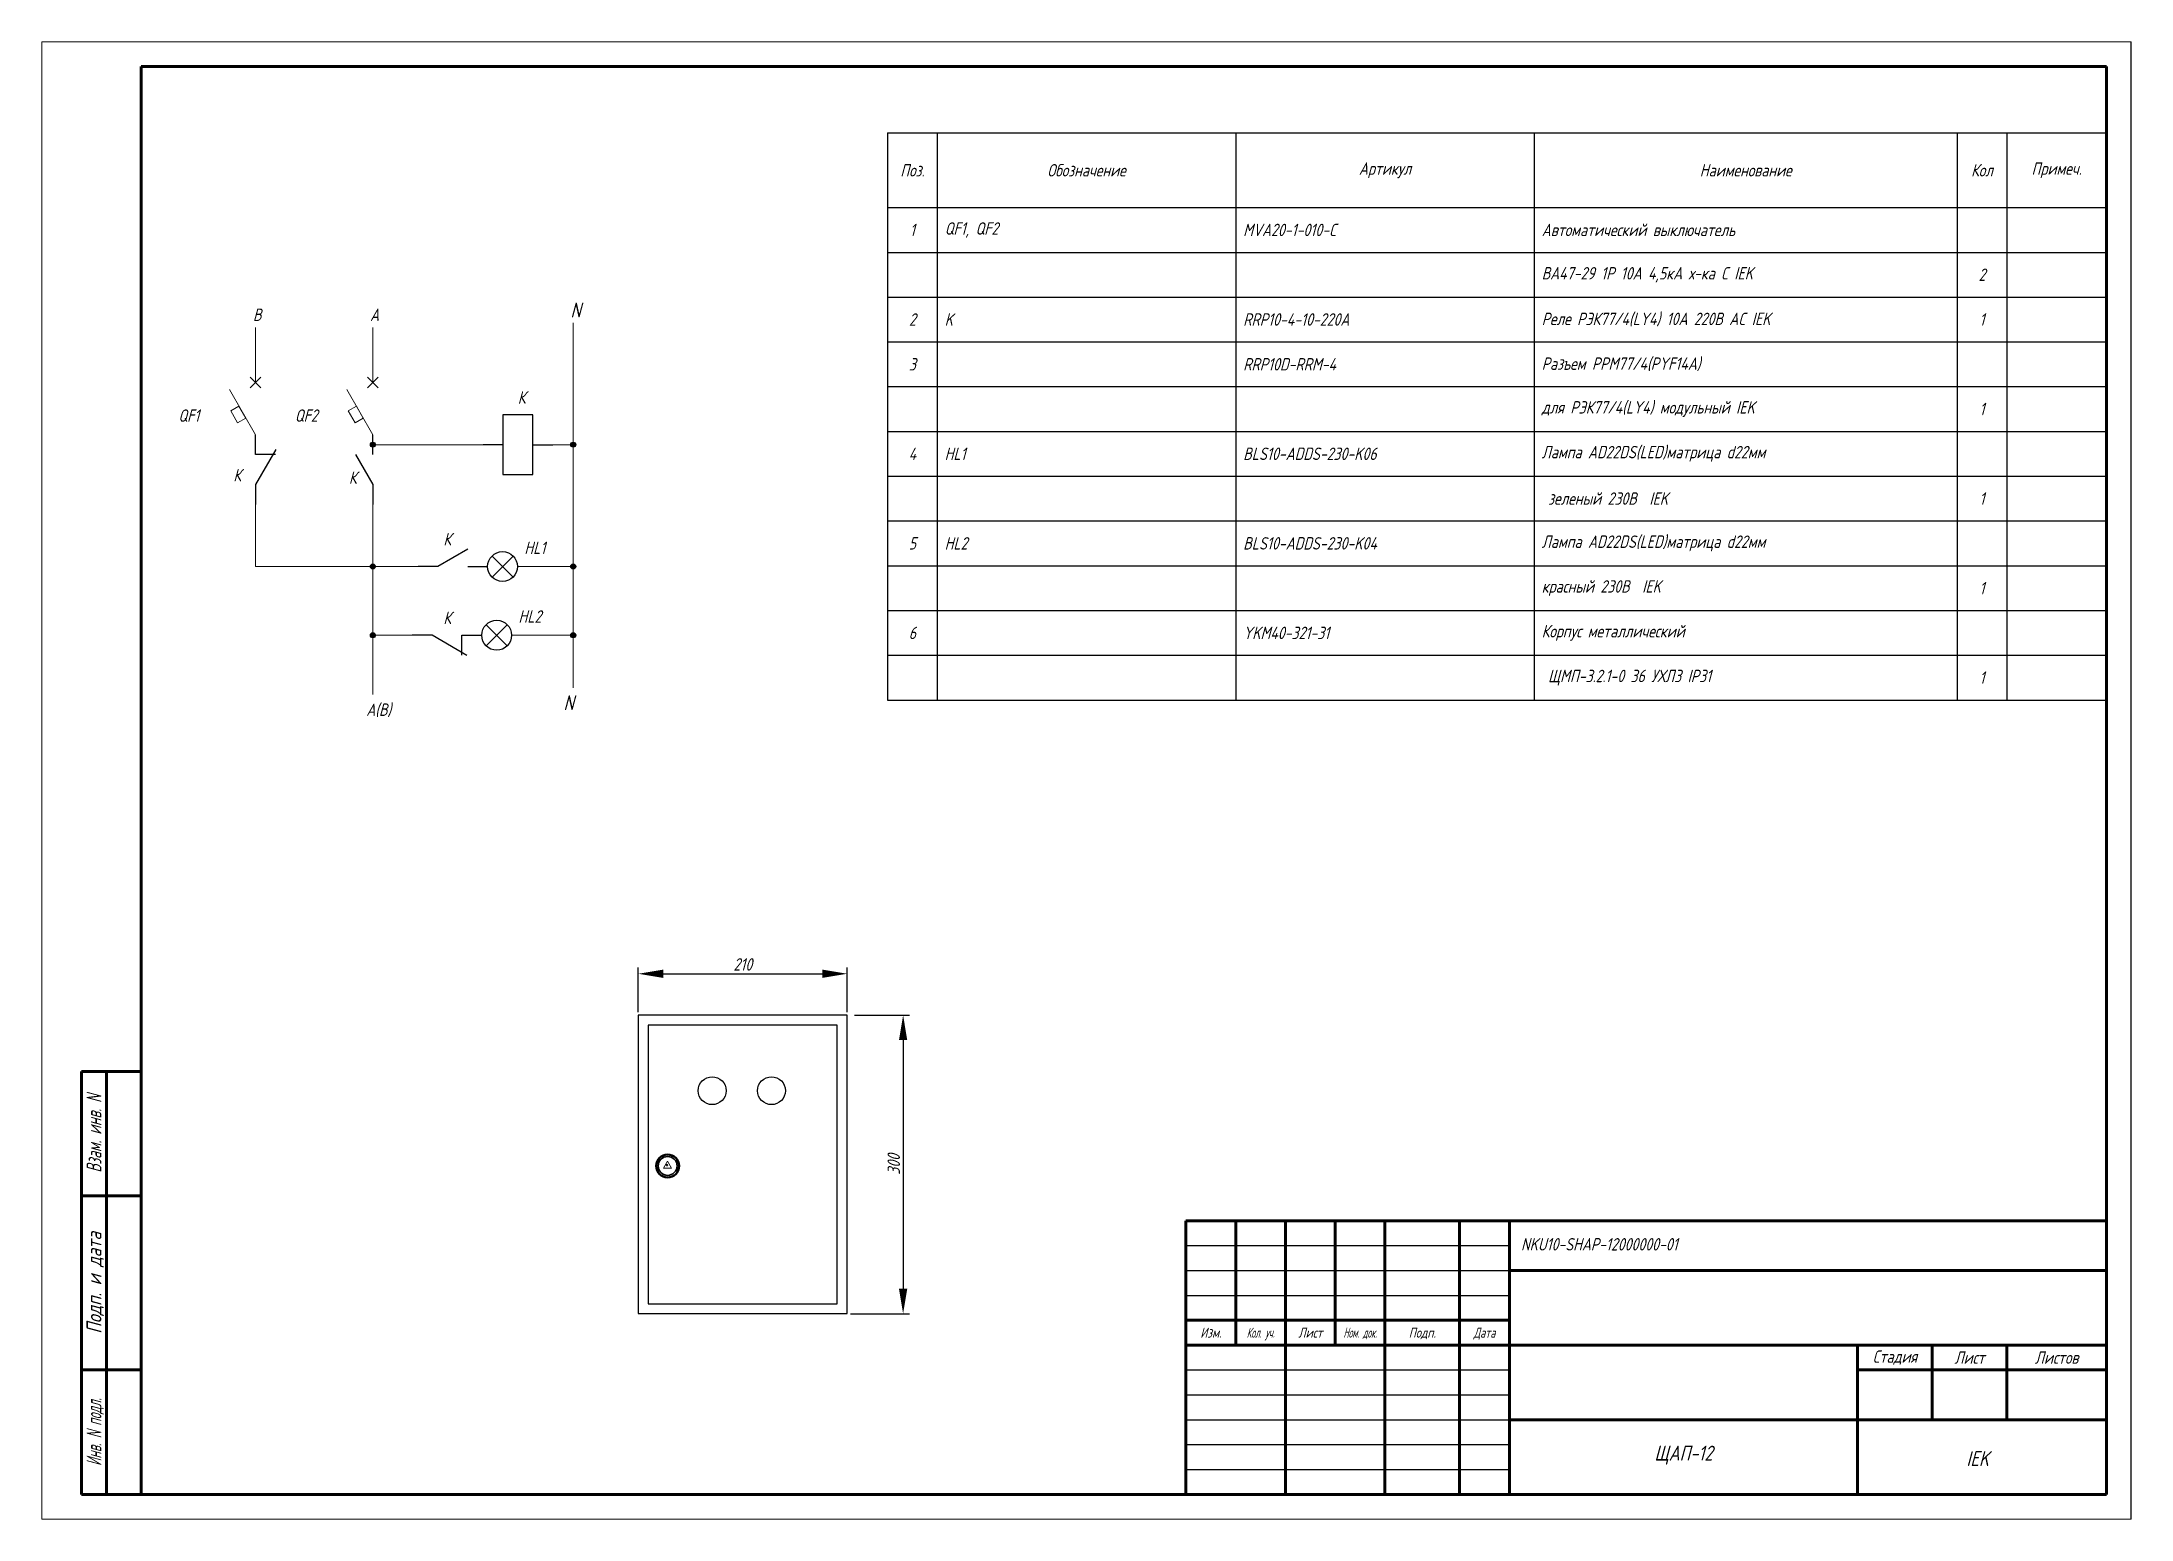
# Model space of a CAD drawing. Header units: millimetres. Extents: x 36667 to 37087, y 14932 to 15229.
import ezdxf
from ezdxf.enums import TextEntityAlignment as Align

# ---------------------------------------------------------------- set-up
doc = ezdxf.new("R2010")
doc.units = ezdxf.units.MM
for name, color, linetype, lineweight in [('1', 7, 'Continuous', 30), ('dimensh', 91, 'Continuous', 40), ('LAYER0VIEW0', 7, 'Continuous', 50), ('Штамп', 7, 'Continuous', 18)]:
    doc.layers.add(name, color=color, linetype=linetype, lineweight=lineweight)
doc.styles.add('GOST 2.304', font='CS_Gost2304.shx', dxfattribs={"oblique": 15, "height": 2.5})
doc.styles.get("Standard").update_dxf_attribs({"font": 'arial.ttf'})
doc.dimstyles.new('ISO-25', dxfattribs={"dimtxt": 2.5, "dimasz": 5, "dimexe": 1.25, "dimexo": 0.625, "dimtad": 1, "dimlfac": 5, "dimtxsty": 'GOST 2.304', "dimcen": 2.5, "dimadec": 0, "dimazin": 0, "dimtfac": 1, "dimtmove": 0, "dimatfit": 3, "dimfxl": 0, "dimarcsym": 0})

# ---------------------------------------------------------------- blocks, each defined once
blk = doc.blocks.new('NC')
for p, q in [((332.71, -74.45), (336.81, -81.45)), ((332.81, -75.45), (336.81, -75.45)), ((336.81, -75.45), (336.81, -71.45)), ((336.81, -81.45), (336.81, -85.45))]:
    blk.add_line(p, q)
blk = doc.blocks.new('NO')
for p, q in [((303.3, -75.45), (306.81, -81.45)), ((306.81, -75.45), (306.81, -71.45)), ((306.81, -81.45), (306.81, -85.45))]:
    blk.add_line(p, q)
blk = doc.blocks.new('лампа')
for p, q in [((-2.12, -0.88), (2.12, -5.12)), ((-2.12, -5.12), (2.12, -0.88))]:
    blk.add_line(p, q)
blk.add_circle((0, -3), 3)
at = {"oblique": 10}
for tag, p in [('ПРИМЕЧАНИЕ', (4.37, -0.47)), ('ПОЗИЦИЯ', (4.37, -4.3)), ('МАРКА', (13.78, -8.3))]:
    blk.add_attdef(tag, p, '', height=3, dxfattribs=at)
blk = doc.blocks.new('Реле катушка')
for p, q in [((126.54, -96.76), (126.54, -92.76)), ((126.54, -96.76), (120.54, -96.76)), ((120.54, -96.76), (120.54, -102.76)), ((132.54, -96.76), (126.54, -96.76)), ((132.54, -102.76), (132.54, -96.76)), ((120.54, -102.76), (132.54, -102.76)), ((126.54, -102.76), (126.54, -106.76))]:
    blk.add_line(p, q)
blk = doc.blocks.new('qf')
at = {"lineweight": 20}
for p, q in [((73208, 19442), (73208, 18338)), ((73208, 17288), (72683, 18197))]:
    blk.add_line(p, q, dxfattribs=at)
for p, q in [((73314, 18232), (73102, 18444)), ((73102, 18232), (73314, 18444))]:
    blk.add_line(p, q)
blk.add_lwpolyline([(72850, 17529), (72713, 17767), (72877, 17862), (73015, 17624)], close=True, dxfattribs=at)
blk = doc.blocks.new('A$C6AA475F1')
at = {"layer": '1', "const_width": 1}
for points in [[(0, -0.7, -1.109836), (0.2, 0.7, 0.112972)], [(0, -0.7, 1.681988), (-0.6, 0.4, -0.112972)]]:
    blk.add_lwpolyline(points, format="xyb", dxfattribs=at)
blk = doc.blocks.new('A$C7DA16C92')
at = {"layer": '1'}
blk.add_blockref('A$C6AA475F1', (0, 0), dxfattribs=at)
blk = doc.blocks.new('*D12')
at = {"color": 0, "lineweight": -2}
for p, q in [((36786.49, 15033.76), (36786.49, 15042.71)), ((36791.49, 15041.46), (36823.49, 15041.46)), ((36828.49, 15033.76), (36828.49, 15042.71))]:
    blk.add_line(p, q, dxfattribs=at)
at = {"color": 0}
for points in [[(36791.49, 15042.29), (36791.49, 15040.63), (36786.49, 15041.46)], [(36823.49, 15042.29), (36823.49, 15040.63), (36828.49, 15041.46)]]:
    blk.add_solid(points, dxfattribs=at)
at = {"layer": 'DEFPOINTS', "color": 0}
for p in [(36828.49, 15041.46), (36786.49, 15033.13), (36828.49, 15033.13)]:
    blk.add_point(p, dxfattribs=at)
at = {"color": 0, "insert": (36807.49, 15043.34), "char_height": 2.5, "attachment_point": 5, "style": 'GOST 2.304'}
blk.add_mtext('210', dxfattribs=at)
blk = doc.blocks.new('*D13')
at = {"color": 0, "lineweight": -2}
for p, q in [((36829.96, 15033.13), (36840.97, 15033.13)), ((36839.72, 15028.13), (36839.72, 14978.13)), ((36829.11, 14973.13), (36840.97, 14973.13))]:
    blk.add_line(p, q, dxfattribs=at)
at = {"color": 0}
for points in [[(36838.89, 15028.13), (36840.55, 15028.13), (36839.72, 15033.13)], [(36838.89, 14978.13), (36840.55, 14978.13), (36839.72, 14973.13)]]:
    blk.add_solid(points, dxfattribs=at)
at = {"layer": 'DEFPOINTS', "color": 0}
for p in [(36829.33, 15033.13), (36828.49, 14973.13), (36839.72, 14973.13)]:
    blk.add_point(p, dxfattribs=at)
at = {"color": 0, "insert": (36837.84, 15003.13), "char_height": 2.5, "attachment_point": 5, "rotation": 90, "style": 'GOST 2.304'}
blk.add_mtext('300', dxfattribs=at)
blk = doc.blocks.new('*T14')
at = {"color": 0, "linetype": 'ByBlock', "lineweight": -2}
for p, q in [((0, 0), (245, 0)), ((0, 0), (0, -114)), ((10, 0), (10, -114)), ((70, 0), (70, -114)), ((130, 0), (130, -114)), ((215, 0), (215, -114)), ((225, 0), (225, -114)), ((245, 0), (245, -114)), ((0, -15), (245, -15)), ((0, -24), (245, -24)), ((0, -33), (245, -33)), ((0, -42), (245, -42)), ((0, -51), (245, -51)), ((0, -60), (245, -60)), ((0, -69), (245, -69)), ((0, -78), (245, -78)), ((0, -87), (245, -87)), ((0, -96), (245, -96)), ((0, -105), (245, -105)), ((0, -114), (245, -114))]:
    blk.add_line(p, q, dxfattribs=at)
at = {"color": 0, "char_height": 2.5, "style": 'GOST 2.304'}
for s, insert, width, attachment_point in [('Поз.', (5, -7.5), 7, 5), ('Обозначение', (40, -7.5), 57, 5), ('Артикул', (100, -7.5), 57, 5), ('Наименование', (172.5, -7.5), 82, 5), ('Кол', (220, -7.5), 7, 5), ('Примеч.', (235, -7.5), 17, 5), ('1', (5, -19.5), 7, 5), ('{\\Fcs_gost2304|c238;Q}F1, {\\Fcs_gost2304|c238;Q}F2', (11.5, -19.5), 57, 4), ('MVA20-1-010-C', (71.5, -19.5), 57, 4), ('Автоматический выключатель', (131.5, -19.5), 82, 4), ('ВА47-29 1Р 10А 4,5кА х-ка С IEK', (131.5, -28.5), 82, 4), ('2', (220, -28.5), 7, 5), ('2', (5, -37.5), 7, 5), ('K', (11.5, -37.5), 57, 4), ('RRP10-4-10-220A', (71.5, -37.5), 57, 4), ('Реле РЭК77/4(LY4) 10А 220В АC IEK', (131.5, -37.5), 82, 4), ('1', (220, -37.5), 7, 5), ('3', (5, -46.5), 7, 5), ('RRP10D-RRM-4', (71.5, -46.5), 57, 4), ('{\\C7;Разъем РРМ77/4(PYF14A) }', (131.5, -46.5), 82, 4), ('{\\C7;для РЭК77/4(LY4) модульный IEK}', (131.5, -55.5), 82, 4), ('{\\C3;1', (220, -55.5), 7, 5), ('Лампа AD22DS(LED)матрица d22мм ', (131.5, -64.5), 82, 4), ('4', (5, -64.5), 7, 5), ('HL1', (11.5, -64.5), 57, 4), ('BLS10-ADDS-230-K06', (71.5, -64.5), 57, 4), (' зеленый 230В  IEK', (131.5, -73.5), 82, 4), ('1', (220, -73.5), 7, 5), ('5', (5, -82.5), 7, 5), ('HL2', (11.5, -82.5), 57, 4), ('BLS10-ADDS-230-K04', (71.5, -82.5), 57, 4), ('Лампа AD22DS(LED)матрица d22мм ', (131.5, -82.5), 82, 4), ('красный 230В  IEK', (131.5, -91.5), 82, 4), ('1', (220, -91.5), 7, 5), ('6', (5, -100.5), 7, 5), ('YKM40-321-31', (71.5, -100.5), 57, 4), ('Корпус металлический ', (131.5, -100.5), 82, 4), (' ЩМП-3.2.1-0 36 УХЛ3 IP31', (131.5, -109.5), 82, 4), ('1', (220, -109.5), 7, 5)]:
    blk.add_mtext(s, dxfattribs=dict(at, insert=insert, width=width, attachment_point=attachment_point))

msp = doc.modelspace()

# ---------------------------------------------------------------- hatches: boundary and pattern name
h = msp.add_hatch(color=256)
edge = h.paths.add_edge_path()
edge.add_arc((36733.1343, 15147.8187), 0.5, 0, 360)
h = msp.add_hatch(color=256)
edge = h.paths.add_edge_path()
edge.add_arc((36773.4098, 15147.8187), 0.5, 0, 360)
h = msp.add_hatch(color=256)
edge = h.paths.add_edge_path()
edge.add_arc((36733.1288, 15123.3188), 0.5, 0, 360)
h = msp.add_hatch(color=256)
edge = h.paths.add_edge_path()
edge.add_arc((36773.4098, 15123.3157), 0.5, 0, 360)
h = msp.add_hatch(color=256)
edge = h.paths.add_edge_path()
edge.add_arc((36733.1343, 15109.5091), 0.5, 0, 360)
h = msp.add_hatch(color=256)
edge = h.paths.add_edge_path()
edge.add_arc((36773.4098, 15109.5091), 0.5, 0, 360)

# ---------------------------------------------------------------- linework, layer by layer
for p, q in [((37086.5811, 14931.8109), (37086.5811, 15228.8109)), ((37081.5811, 15193.0295), (37081.5811, 15201.1475)), ((37081.5811, 15193.0295), (37081.5811, 15201.1475)), ((37081.5811, 15201.1475), (37081.5811, 15193.0295)), ((37081.5811, 15193.0295), (37081.5811, 15201.1475)), ((37081.5811, 15193.0295), (37081.5811, 15201.1475)), ((37081.5811, 15201.1475), (37081.5811, 15193.0295))]:
    msp.add_line(p, q)
at = {"lineweight": 60}
msp.add_line((37081.5811, 14991.8109), (37081.5811, 15223.8109), dxfattribs=at)
at = {"lineweight": 20}
for points in [[(36773.4098, 15123.3157), (36773.4098, 15172.2881)], [(36733.1343, 15147.8187), (36755.2768, 15147.8187)], [(36769.2768, 15147.8187), (36773.4098, 15147.8187)], [(36709.5345, 15135.8187), (36709.5345, 15123.3188), (36733.1288, 15123.3188), (36733.1316, 15135.8187)], [(36741.0189, 15109.5091), (36733.1256, 15109.5091), (36733.1288, 15123.3209)], [(36742.2047, 15123.3188), (36733.1288, 15123.3209)], [(36762.2047, 15123.3157), (36773.4098, 15123.3157), (36773.4098, 15109.5091), (36761.0189, 15109.5091)], [(36733.1256, 15109.5091), (36733.1256, 15097.5717)], [(36773.4098, 15109.5091), (36773.4098, 15098.9519)]]:
    msp.add_lwpolyline(points, dxfattribs=at)
for points in [[(36786.4857, 14973.1345), (36828.4857, 14973.1345), (36828.4857, 15033.1345), (36786.4857, 15033.1345)], [(36788.4857, 14975.1345), (36826.4857, 14975.1345), (36826.4857, 15031.1345), (36788.4857, 15031.1345)]]:
    msp.add_lwpolyline(points, close=True)
for centre, radius in [((36733.1343, 15147.8187), 0.5), ((36773.4098, 15147.8187), 0.5), ((36733.1288, 15123.3188), 0.5), ((36773.4098, 15123.3157), 0.5), ((36733.1343, 15109.5091), 0.5), ((36773.4098, 15109.5091), 0.5), ((36801.3352, 15017.9544), 2.8), ((36813.2602, 15017.9544), 2.8)]:
    msp.add_circle(centre, radius)
at = {"layer": 'LAYER0VIEW0', "color": 0, "linetype": 'Continuous', "lineweight": 0, "flags": 128}
msp.add_lwpolyline([(36792.3841, 15003.7567), (36791.5783, 15002.3611), (36793.1899, 15002.3611)], close=True, dxfattribs=at)
at = {"layer": 'LAYER0VIEW0', "color": 0}
msp.add_circle((36792.3841, 15002.8263), 2.3, dxfattribs=at)
at = {"layer": 'LAYER0VIEW0', "color": 0, "lineweight": 35}
for radius in [2.3, 1.9]:
    msp.add_circle((36792.3841, 15002.8263), radius, dxfattribs=at)
at = {"layer": 'Штамп', "color": 3, "ltscale": 0.083333}
msp.add_line((36960.1243, 15228.8109), (36666.5811, 15228.8109), dxfattribs=at)
at = {"layer": 'Штамп', "ltscale": 0.083333}
msp.add_line((36666.5811, 15228.8109), (36666.5811, 14931.8109), dxfattribs=at)
at = {"layer": 'Штамп', "color": 7, "ltscale": 0.083333}
for p, q in [((36666.5811, 15228.8109), (37086.5811, 15228.8109)), ((37086.5811, 14931.8109), (36666.5811, 14931.8109))]:
    msp.add_line(p, q, dxfattribs=at)
at = {"layer": 'Штамп', "color": 7, "lineweight": 60, "ltscale": 0.083333}
for p, q in [((37081.5811, 15223.8109), (36686.5811, 15223.8109)), ((36674.5811, 14936.8109), (37079.4881, 14936.8109))]:
    msp.add_line(p, q, dxfattribs=at)
at = {"layer": 'Штамп', "lineweight": 60, "ltscale": 0.083333}
msp.add_line((36686.5811, 15223.8109), (36686.5811, 14936.8109), dxfattribs=at)
at = {"layer": 'Штамп', "linetype": 'Continuous', "lineweight": 60}
for p, q in [((36674.5811, 14936.8109), (36674.5811, 15021.8109)), ((36674.5811, 15021.8109), (36686.5811, 15021.8109)), ((36679.5811, 14936.8109), (36679.5811, 15021.8109)), ((36674.5811, 14996.8109), (36686.5811, 14996.8109)), ((36674.5811, 14961.8109), (36686.5811, 14961.8109)), ((36686.5811, 14936.8109), (36674.5811, 14936.8109))]:
    msp.add_line(p, q, dxfattribs=at)
at = {"layer": 'Штамп', "linetype": 'Continuous', "lineweight": 60, "ltscale": 0.5}
for p, q in [((36896.5811, 14991.8109), (37081.5811, 14991.8109)), ((36896.5811, 14936.8109), (36896.5811, 14991.8109)), ((36906.5811, 14991.8109), (36906.5811, 14966.8109)), ((36916.5811, 14991.8109), (36916.5811, 14936.8109)), ((36926.5811, 14991.8109), (36926.5811, 14966.8109)), ((36936.5811, 14991.8109), (36936.5811, 14936.8109)), ((36951.5811, 14991.8109), (36951.5811, 14936.8109)), ((36961.5811, 14936.8109), (36961.5811, 14991.8005)), ((37081.5811, 14936.8109), (37081.5811, 14991.8109)), ((36961.5811, 14981.8109), (37081.5811, 14981.8109)), ((36896.5811, 14971.8109), (36961.5811, 14971.8109)), ((36896.5811, 14966.8109), (37081.5811, 14966.8109)), ((37031.5811, 14936.8109), (37031.5811, 14966.8109)), ((37031.5811, 14966.8109), (37031.5811, 14936.8109)), ((37046.5811, 14966.8109), (37046.5811, 14951.8109)), ((37061.5811, 14966.8109), (37061.5811, 14951.8109)), ((37031.5811, 14961.8109), (37081.5811, 14961.8109)), ((36961.5811, 14951.8109), (37081.5811, 14951.8109)), ((36896.5811, 14936.8109), (37081.5811, 14936.8109))]:
    msp.add_line(p, q, dxfattribs=at)
at = {"layer": 'Штамп', "linetype": 'Continuous', "lineweight": 25, "ltscale": 0.5}
for p, q in [((36896.5811, 14986.8109), (36961.5811, 14986.8109)), ((36896.5811, 14981.8109), (36961.5811, 14981.8109)), ((36896.5811, 14976.8109), (36961.5811, 14976.8109)), ((36896.5811, 14961.8109), (36961.5811, 14961.8109)), ((36896.5811, 14956.8109), (36961.5811, 14956.8109)), ((36896.5811, 14951.8109), (36961.5811, 14951.8109)), ((36896.5811, 14946.8109), (36961.5811, 14946.8109)), ((36896.5811, 14941.8109), (36961.5811, 14941.8109))]:
    msp.add_line(p, q, dxfattribs=at)
at = {"layer": 'Штамп', "ltscale": 0.5}
for p, q in [((37031.5811, 14966.8109), (37081.5811, 14966.8109)), ((37081.5811, 14966.8109), (37081.5811, 14950.6994))]:
    msp.add_line(p, q, dxfattribs=at)

# ---------------------------------------------------------------- block references
msp.add_blockref('*T14', (36836.5811, 15210.484))
at = {"lineweight": 20, "xscale": 0.01, "yscale": 0.01, "zscale": 0.01}
for p in [(35977.4512, 14976.9392), (36001.0515, 14976.9392)]:
    msp.add_blockref('qf', p, dxfattribs=at)
at = {"lineweight": 20}
for name, p, rotation in [('Реле катушка', (36862.0365, 15274.3582), 270), ('NO', (36426.3452, 15221.3381), 359.987036234845), ('NO', (36827.7241, 15430.1052), 269.987036234845)]:
    msp.add_blockref(name, p, dxfattribs=dict(at, rotation=rotation))
at = {"lineweight": 20, "xscale": -1}
for p, rotation in [((37046.3401, 15221.2686), 7.223026177172188e-06), ((36826.4688, 14772.7035), 270.0000072230262)]:
    msp.add_blockref('NC', p, dxfattribs=dict(at, rotation=rotation))
at = {"lineweight": 20}
ref = msp.add_blockref('лампа', (36759.2047, 15126.3157), dxfattribs=at)
ref.add_attrib('ПРИМЕЧАНИЕ', 'НL1', (36763.5721, 15125.8419), dxfattribs={"height": 2.5, "style": 'GOST 2.304', "oblique": 15})
ref = msp.add_blockref('лампа', (36758.0189, 15112.5091), dxfattribs=at)
ref.add_attrib('ПРИМЕЧАНИЕ', 'НL2', (36762.3862, 15112.0353), dxfattribs={"height": 2.5, "style": 'GOST 2.304', "oblique": 15})
at = {"layer": 'dimensh', "color": 0, "xscale": -0.2, "yscale": 0.2, "zscale": 0.2}
msp.add_blockref('A$C7DA16C92', (36792.263, 15002.9802), dxfattribs=at)

# ---------------------------------------------------------------- texts
at = {"lineweight": 20, "style": 'GOST 2.304', "oblique": 15}
for p in [(36772.8514, 15173.3866), (36771.4473, 15094.4447)]:
    msp.add_text('N', height=3, dxfattribs=at).set_placement(p)
at = {"lineweight": 20, "char_height": 2.5, "width": 15.061949, "attachment_point": 5, "style": 'GOST 2.304'}
for s, insert in [('В', (36709.8721, 15173.9313)), ('А', (36733.4724, 15173.9313)), ('К', (36763.029, 15157.3073)), ('QF1', (36696.1347, 15153.6686)), ('QF2', (36719.7349, 15153.6686)), ('К', (36705.8568, 15141.6945)), ('К', (36729.0803, 15141.1881)), ('К', (36748.074, 15128.8151)), ('К', (36748.074, 15113.0059)), ('А(В)', (36734.297, 15094.4208))]:
    msp.add_mtext(s, dxfattribs=dict(at, insert=insert))
at = {"insert": (36963.9166, 14987.0755), "char_height": 2.5, "attachment_point": 4, "style": 'GOST 2.304'}
msp.add_mtext_dynamic_manual_height_columns('NKU10-SHAP-12000000-01', width=114.024788, gutter_width=12.5, heights=[0], dxfattribs=at)
at = {"layer": 'Штамп', "color": 0, "style": 'GOST 2.304', "oblique": 15}
for s, width, p in [('Взам. инв. N', 0.8, (36677.0811, 15009.3109)), ('Инв. N подл.', 0.7, (36677.0811, 14949.3109))]:
    msp.add_text(s, height=3, rotation=90, dxfattribs=dict(at, width=width)).set_placement(p, align=Align.MIDDLE_CENTER)
msp.add_text('Подп. и дата', height=3, rotation=90, dxfattribs=at).set_placement((36677.0811, 14979.3109), align=Align.MIDDLE_CENTER)
at = {"layer": 'Штамп', "color": 0, "ltscale": 0.5, "style": 'GOST 2.304', "oblique": 15}
for s, p in [('Изм.', (36901.5811, 14969.3109)), ('Лист', (36921.5811, 14969.3109)), ('Подп.', (36944.0811, 14969.3109))]:
    msp.add_text(s, height=2, dxfattribs=at).set_placement(p, align=Align.MIDDLE_CENTER)
for s, width, p in [('Кол. уч.', 0.65, (36911.5811, 14969.3109)), ('Ном. док.', 0.6, (36931.5811, 14969.3109)), ('Дата', 0.9, (36956.5811, 14969.3109))]:
    msp.add_text(s, height=2, dxfattribs=dict(at, width=width)).set_placement(p, align=Align.MIDDLE_CENTER)
at = {"layer": 'Штамп', "color": 0, "ltscale": 100, "char_height": 2.5, "attachment_point": 5, "style": 'GOST 2.304'}
for s, insert, width in [('Стадия', (37039.0811, 14964.3109), 15), ('Лист', (37054.0811, 14964.3109), 15), ('Листов', (37071.5811, 14964.3109), 20)]:
    msp.add_mtext(s, dxfattribs=dict(at, insert=insert, width=width))
at = {"layer": 'Штамп', "lineweight": 25, "ltscale": 0.5, "char_height": 3, "attachment_point": 5, "style": 'GOST 2.304'}
for s, insert, width in [('ЩАП-12', (36996.5811, 14944.6859), 70), ('IEK', (37055.7153, 14944.0029), 50)]:
    msp.add_mtext(s, dxfattribs=dict(at, insert=insert, width=width))

# ---------------------------------------------------------------- dimensions: what is measured, and where the dimension line sits
dim = msp.add_linear_dim(base=(36828.4857, 15041.4608), p1=(36786.4857, 15033.1345), p2=(36828.4857, 15033.1345), dimstyle='ISO-25')
dim.commit()
dim.dimension.update_dxf_attribs({"geometry": '*D12', "text_midpoint": (36807.4857, 15043.3358)})
dim = msp.add_linear_dim(base=(36839.7195, 14973.1345), p1=(36829.3336, 15033.1345), p2=(36828.4857, 14973.1345), angle=90, dimstyle='ISO-25')
dim.commit()
dim.dimension.update_dxf_attribs({"geometry": '*D13', "text_midpoint": (36837.8445, 15003.1345)})

doc.saveas('drawing.dxf')
